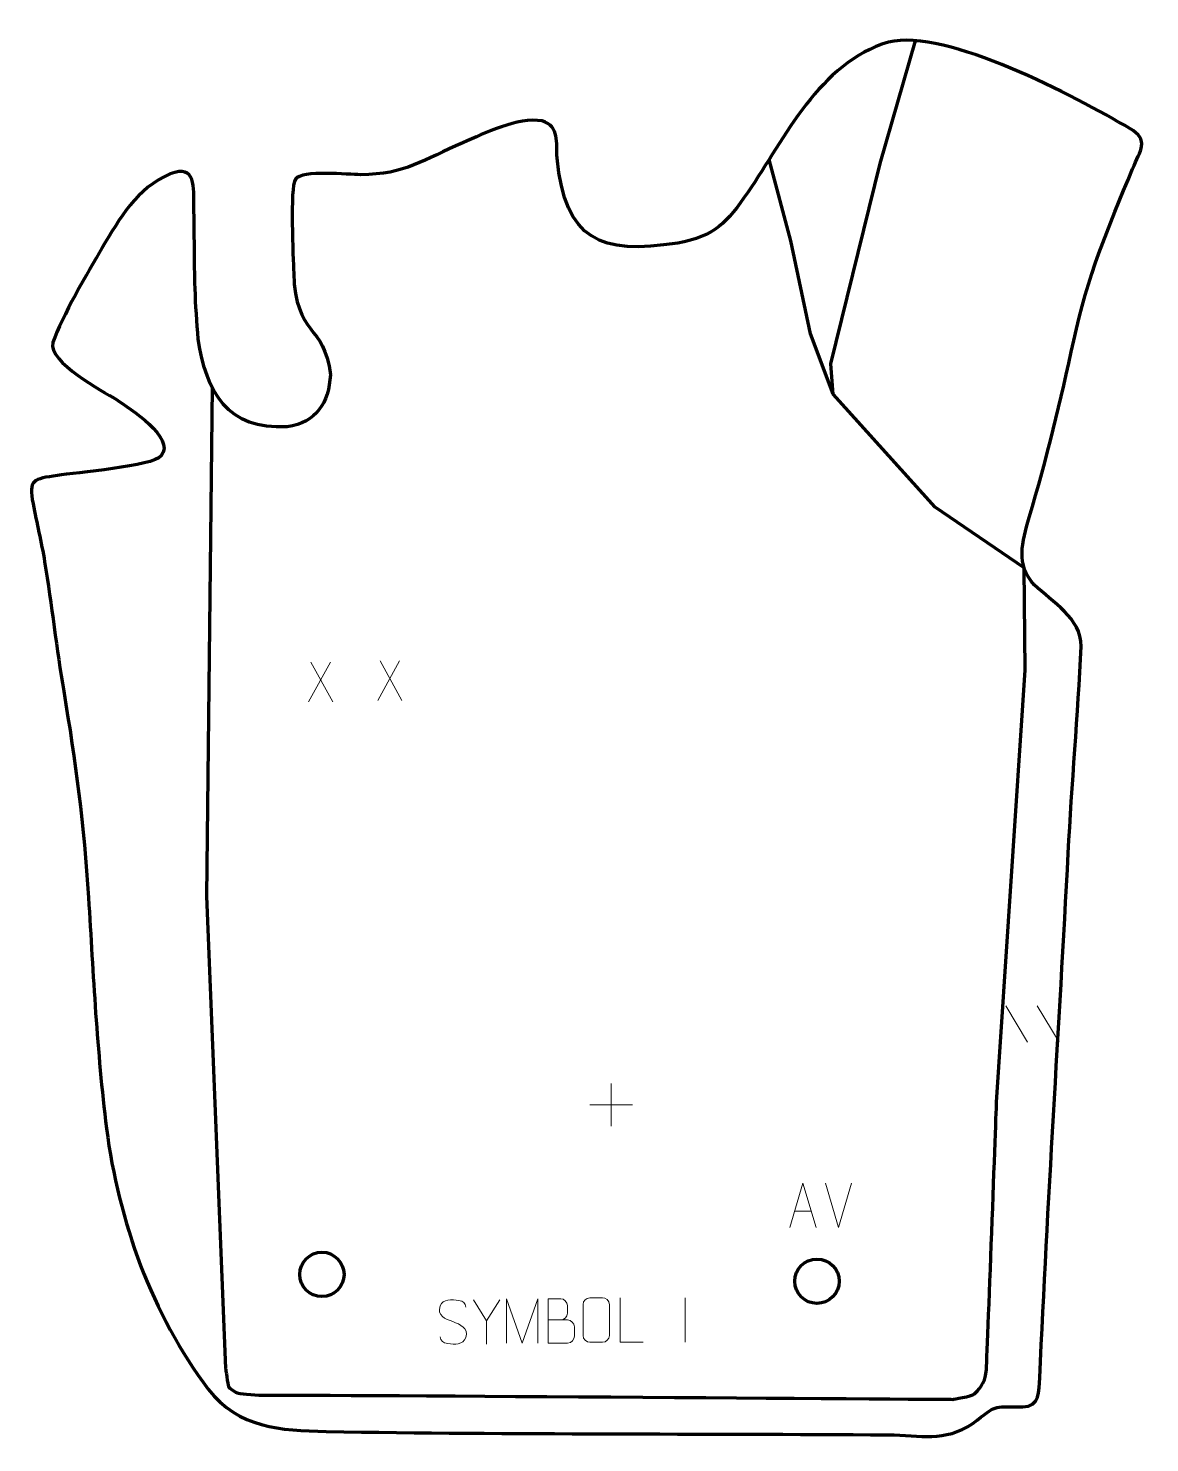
# Model space of a CAD drawing. Header units: millimetres. Extents: x -624 to 8, y 160 to 956.
import ezdxf

# ---------------------------------------------------------------- set-up
doc = ezdxf.new("R2010")
doc.units = ezdxf.units.MM
doc.header["$MEASUREMENT"] = 0
doc.layers.add('layer 1', color=7, linetype='Continuous', plot=False)
doc.layers.add('layer 2', color=7, linetype='Continuous')
doc.layers.add('layer 3', color=7, linetype='Continuous')

msp = doc.modelspace()

# ---------------------------------------------------------------- linework, layer by layer
at = {"layer": 'layer 1', "color": 250, "lineweight": 9}
for points in [[(-453.5207, 599.1368), (-453.5207, 599.1368), (-465.8279, 576.8382), (-465.8279, 576.8382)], [(-464.525, 599.1368), (-464.525, 599.1368), (-452.2178, 576.7865), (-452.2178, 576.7865)], [(-414.6267, 599.9304), (-414.6267, 599.9304), (-426.9339, 577.6318), (-426.9339, 577.6318)], [(-425.631, 599.9304), (-425.631, 599.9304), (-413.3238, 577.5801), (-413.3238, 577.5801)], [(-73.3775, 405.7942), (-73.3775, 405.7942), (-61.0132, 385.2499), (-61.0132, 385.2499)], [(-55.6476, 405.7942), (-55.6476, 405.7942), (-43.2833, 385.2499), (-43.2833, 385.2499)], [(-295.5583, 361.9757), (-295.5583, 361.9757), (-295.5583, 337.9978), (-295.5583, 337.9978)], [(-307.5472, 349.9867), (-307.5472, 349.9867), (-283.5693, 349.9867), (-283.5693, 349.9867)], [(-167.5681, 280.9284), (-167.5681, 280.9284), (-174.8899, 305.882), (-174.8899, 305.882)], [(-160.2462, 305.882), (-160.2462, 305.882), (-167.568, 280.9284), (-167.568, 280.9284)], [(-192.205, 290.1851), (-192.205, 290.1851), (-182.7093, 290.1851), (-182.7093, 290.1851)], [(-365.5894, 228.4499), (-365.5894, 228.4499), (-372.9103, 240.3486), (-372.9103, 240.3486)], [(-253.9016, 241.425), (-253.9016, 241.425), (-253.9016, 216.4509), (-253.9016, 216.4509)]]:
    msp.add_open_spline(points, degree=3, dxfattribs=at)
for points, knots in [([(-194.9276, 280.9357), (-194.9276, 280.9357), (-187.5566, 305.8892), (-187.5566, 305.8892), (-187.5566, 305.8892), (-187.5566, 305.8892), (-179.9867, 280.9357), (-179.9867, 280.9357)], [0, 0, 0, 0, 0.33333333, 0.33333333, 0.33333333, 0.33333333, 1, 1, 1, 1]), ([(-384.5832, 228.0457), (-388.8315, 229.5161), (-393.7396, 231.3119), (-391.7345, 236.8322), (-391.7345, 236.8322), (-390.231, 240.9721), (-385.0174, 240.5836), (-381.4138, 239.9825), (-381.4138, 239.9825), (-378.5532, 239.5053), (-377.6885, 238.2921), (-377.3779, 236.208)], [0, 0, 0, 0, 0.25, 0.25, 0.25, 0.25, 0.5, 0.5, 0.5, 0.5, 1, 1, 1, 1]), ([(-358.267, 240.3486), (-358.267, 240.3486), (-365.5894, 228.4499), (-365.5894, 228.4499), (-365.5894, 228.4499), (-365.5894, 228.4499), (-365.5887, 215.395), (-365.5887, 215.395)], [0, 0, 0, 0, 0.33333333, 0.33333333, 0.33333333, 0.33333333, 1, 1, 1, 1]), ([(-354.4319, 215.971), (-354.4319, 215.971), (-354.4319, 240.9289), (-354.4319, 240.9289), (-354.4319, 240.9289), (-354.4319, 240.9289), (-345.5068, 215.971), (-345.5068, 215.971), (-345.5068, 215.971), (-345.5068, 215.971), (-336.7469, 240.9284), (-336.7469, 240.9284), (-336.7469, 240.9284), (-336.7469, 240.9284), (-336.7469, 215.971), (-336.7469, 215.971)], [0, 0, 0, 0, 0.2, 0.2, 0.2, 0.2, 0.4, 0.4, 0.4, 0.4, 0.6, 0.6, 0.6, 0.6, 1, 1, 1, 1]), ([(-330.9716, 228.9379), (-327.333, 228.9383), (-323.7459, 228.9383), (-320.1065, 228.9379), (-320.1065, 228.9379), (-318.1311, 228.9206), (-316.2075, 227.1845), (-316.2075, 225.1349), (-316.2075, 225.1349), (-316.2079, 224.0063), (-316.2079, 220.9569), (-316.2075, 219.828), (-316.2075, 219.828), (-316.1899, 217.9701), (-317.732, 215.9562), (-320.0535, 215.9731), (-320.0535, 215.9731), (-323.6933, 215.9735), (-327.3327, 215.9735), (-330.9716, 215.9731), (-330.9716, 215.9731), (-330.9716, 224.2914), (-330.9716, 232.6092), (-330.9716, 240.9267), (-330.9716, 240.9267), (-328.5979, 240.9267), (-326.2238, 240.9267), (-323.8496, 240.9267), (-323.8496, 240.9267), (-322.1688, 240.9443), (-320.072, 239.0338), (-320.0543, 237.0714), (-320.0543, 237.0714), (-320.0547, 235.0053), (-320.0547, 234.8593), (-320.0543, 232.7928), (-320.0543, 232.7928), (-320.037, 230.7267), (-321.8915, 228.9206), (-323.9015, 228.9379)], [0, 0, 0, 0, 0.09090909, 0.09090909, 0.09090909, 0.09090909, 0.18181818, 0.18181818, 0.18181818, 0.18181818, 0.27272727, 0.27272727, 0.27272727, 0.27272727, 0.36363636, 0.36363636, 0.36363636, 0.36363636, 0.45454545, 0.45454545, 0.45454545, 0.45454545, 0.54545455, 0.54545455, 0.54545455, 0.54545455, 0.63636364, 0.63636364, 0.63636364, 0.63636364, 0.72727273, 0.72727273, 0.72727273, 0.72727273, 0.81818182, 0.81818182, 0.81818182, 0.81818182, 1, 1, 1, 1]), ([(-307.4211, 241.4144), (-305.0954, 241.4144), (-302.7693, 241.4144), (-300.4432, 241.4144), (-300.4432, 241.4144), (-298.4966, 241.45), (-296.5052, 239.9584), (-296.4785, 237.5208), (-296.4785, 237.5208), (-296.4789, 231.7739), (-296.4789, 226.0266), (-296.4785, 220.2789), (-296.4785, 220.2789), (-296.6183, 217.9555), (-298.2955, 216.4759), (-300.4432, 216.4651), (-300.4432, 216.4651), (-302.7751, 216.4655), (-305.107, 216.4655), (-307.4385, 216.4651), (-307.4385, 216.4651), (-309.3635, 216.3597), (-311.3356, 218.2442), (-311.3244, 220.2615), (-311.3244, 220.2615), (-311.3241, 226.0316), (-311.3241, 231.8013), (-311.3244, 237.5706), (-311.3244, 237.5706), (-311.3202, 239.7087), (-309.5735, 241.4279), (-307.4211, 241.4144)], [0, 0, 0, 0, 0.11111111, 0.11111111, 0.11111111, 0.11111111, 0.22222222, 0.22222222, 0.22222222, 0.22222222, 0.33333333, 0.33333333, 0.33333333, 0.33333333, 0.44444444, 0.44444444, 0.44444444, 0.44444444, 0.55555556, 0.55555556, 0.55555556, 0.55555556, 0.66666667, 0.66666667, 0.66666667, 0.66666667, 0.77777778, 0.77777778, 0.77777778, 0.77777778, 1, 1, 1, 1]), ([(-277.427, 216.4611), (-277.427, 216.4611), (-290.3761, 216.4611), (-290.3761, 216.4611), (-290.3761, 216.4611), (-290.3761, 216.4611), (-290.3761, 241.4147), (-290.3761, 241.4147)], [0, 0, 0, 0, 0.33333333, 0.33333333, 0.33333333, 0.33333333, 1, 1, 1, 1]), ([(-384.5832, 228.0456), (-380.5646, 226.3989), (-375.5351, 224.5106), (-377.3691, 219.1503), (-377.3691, 219.1503), (-378.8289, 214.8839), (-383.7397, 215.1406), (-387.4658, 215.6953), (-387.4658, 215.6953), (-390.2158, 216.1051), (-391.4367, 217.3186), (-391.8147, 219.4308)], [0, 0, 0, 0, 0.25, 0.25, 0.25, 0.25, 0.5, 0.5, 0.5, 0.5, 1, 1, 1, 1])]:
    msp.add_open_spline(points, degree=3, knots=knots, dxfattribs=at)
at = {"layer": 'layer 2', "color": 142, "lineweight": 200}
for centre in [(-458.3676, 254.5899), (-179.6291, 250.7536)]:
    msp.add_ellipse(centre, major_axis=(0, 12.5), ratio=1, dxfattribs=at)
at = {"layer": 'layer 2', "color": 142, "lineweight": 158}
for points, knots in [([(-520.2212, 753.9886), (-520.2212, 753.9886), (-523.258, 467.5142), (-523.258, 467.5142), (-523.258, 467.5142), (-523.258, 467.5142), (-512.5424, 201.6075), (-512.5424, 201.6075), (-512.5424, 201.6075), (-512.5424, 201.6075), (-511.3517, 192.347), (-510.9549, 191.5533), (-510.9549, 191.5533), (-510.5581, 190.7596), (-507.1185, 187.9815), (-505.3987, 187.7169), (-505.3987, 187.7169), (-503.6789, 187.4523), (-493.4924, 186.2616), (-490.582, 186.6585), (-490.582, 186.6585), (-487.6716, 187.0554), (-103.0992, 184.2772), (-103.0992, 184.2772), (-103.0992, 184.2772), (-103.0992, 184.2772), (-92.5159, 185.8647), (-90.9284, 187.4522), (-90.9284, 187.4522), (-89.3409, 189.0397), (-84.843, 193.0084), (-84.3138, 199.8876), (-84.3138, 199.8876), (-83.7846, 206.7668), (-78.493, 351.4941), (-78.493, 351.4941), (-78.493, 351.4941), (-78.493, 351.4941), (-62.3534, 594.6464), (-62.3534, 594.6464), (-62.3534, 594.6464), (-62.3534, 594.6464), (-63.0296, 652.3208), (-63.0296, 652.3208), (-63.0296, 652.3208), (-63.0296, 652.3208), (-113.0202, 686.457), (-113.0202, 686.457), (-113.0202, 686.457), (-113.0202, 686.457), (-170.5671, 749.9569), (-170.5671, 749.9569), (-170.5671, 749.9569), (-170.5671, 749.9569), (-171.89, 767.1548), (-171.89, 767.1548), (-171.89, 767.1548), (-171.89, 767.1548), (-144.1088, 879.8673), (-144.1088, 879.8673), (-144.1088, 879.8673), (-144.1088, 879.8673), (-124.2385, 948.9878), (-124.2385, 948.9878)], [0, 0, 0, 0, 0.05882353, 0.05882353, 0.05882353, 0.05882353, 0.11764706, 0.11764706, 0.11764706, 0.11764706, 0.17647059, 0.17647059, 0.17647059, 0.17647059, 0.23529412, 0.23529412, 0.23529412, 0.23529412, 0.29411765, 0.29411765, 0.29411765, 0.29411765, 0.35294118, 0.35294118, 0.35294118, 0.35294118, 0.41176471, 0.41176471, 0.41176471, 0.41176471, 0.47058824, 0.47058824, 0.47058824, 0.47058824, 0.52941176, 0.52941176, 0.52941176, 0.52941176, 0.58823529, 0.58823529, 0.58823529, 0.58823529, 0.64705882, 0.64705882, 0.64705882, 0.64705882, 0.70588235, 0.70588235, 0.70588235, 0.70588235, 0.76470588, 0.76470588, 0.76470588, 0.76470588, 0.82352941, 0.82352941, 0.82352941, 0.82352941, 0.88235294, 0.88235294, 0.88235294, 0.88235294, 1, 1, 1, 1]), ([(-170.5671, 749.9569), (-170.5671, 749.9569), (-183.2673, 784.088), (-183.2673, 784.088), (-183.2673, 784.088), (-183.2673, 784.088), (-194.3135, 836.4094), (-194.3135, 836.4094), (-194.3135, 836.4094), (-194.3135, 836.4094), (-206.6135, 882.0823), (-206.6135, 882.0823)], [0, 0, 0, 0, 0.25, 0.25, 0.25, 0.25, 0.5, 0.5, 0.5, 0.5, 1, 1, 1, 1])]:
    msp.add_open_spline(points, degree=3, knots=knots, dxfattribs=at)
at = {"layer": 'layer 3', "color": 242, "lineweight": 158}
msp.add_open_spline([(-527.9248, 781.0037), (-523.6318, 751.2274), (-511.4269, 729.6951), (-477.8483, 731.6921), (-477.8483, 731.6921), (-461.568, 734.1922), (-454.308, 745.0997), (-453.5979, 760.9997), (-453.5979, 760.9997), (-456.8283, 789.797), (-473.206, 782.2319), (-474.2391, 818.2958), (-474.2391, 818.2958), (-474.4808, 826.8423), (-476.5106, 866.1345), (-473.2699, 870.9821), (-473.2699, 870.9821), (-469.68, 876.3522), (-443.2519, 873.5673), (-436.5687, 873.5478), (-436.5687, 873.5478), (-411.2133, 873.6611), (-401.0402, 882.0973), (-378.9166, 891.5524), (-378.9166, 891.5524), (-366.4697, 897.0958), (-348.2676, 905.999), (-334.3744, 903.8695), (-334.3744, 903.8695), (-324.297, 900.5702), (-326.5566, 891.7172), (-325.97, 882.7968), (-325.97, 882.7968), (-321.3241, 836.6825), (-301.7431, 828.3141), (-258.0382, 835.1012), (-258.0382, 835.1012), (-237.3354, 838.7728), (-230.2439, 846.7404), (-218.6265, 863.4888), (-218.6265, 863.4888), (-197.4135, 894.5137), (-178.397, 936.4236), (-139.4227, 948.1816), (-139.4227, 948.1816), (-106.4666, 955.9692), (-34.2114, 917.6636), (-3.551, 899.5992), (-3.551, 899.5992), (7.7161, 892.9611), (2.5117, 887.3964), (-1.9047, 876.9202), (-1.9047, 876.9202), (-15.8236, 843.5435), (-27.4658, 815.9442), (-35.0658, 780.2158), (-35.0658, 780.2158), (-42.4168, 745.9333), (-50.1156, 714.1458), (-60.2392, 680.5326), (-60.2392, 680.5326), (-64.0164, 666.8369), (-67.8713, 653.9582), (-57.2681, 642.722), (-57.2681, 642.722), (-47.0255, 632.9082), (-30.8439, 624.1185), (-30.9493, 608.0484), (-30.9493, 608.0484), (-32.6227, 569.3466), (-36.1727, 530.5765), (-38.167, 491.7592), (-38.167, 491.7592), (-43.3088, 393.3123), (-49.8157, 294.9152), (-54.1659, 196.4317), (-54.1659, 196.4317), (-54.548, 188.906), (-54.1102, 180.2892), (-63.6756, 180.0108), (-63.6756, 180.0108), (-82.4008, 179.9184), (-77.3654, 181.4637), (-91.8971, 170.7411), (-91.8971, 170.7411), (-108.0937, 159.87), (-121.1513, 164.1541), (-139.5438, 164.2884), (-139.5438, 164.2884), (-244.9067, 165.037), (-350.5693, 164.4528), (-455.8792, 166.1589), (-455.8792, 166.1589), (-481.9264, 166.8461), (-504.9666, 168.0076), (-522.3133, 190.0276), (-522.3133, 190.0276), (-554.1891, 232.0176), (-572.8673, 284.7167), (-579.6259, 336.7154), (-579.6259, 336.7154), (-585.0562, 380.5962), (-587.0816, 422.831), (-589.7494, 466.8137), (-589.7494, 466.8137), (-592.2894, 507.0046), (-597.0253, 543.2118), (-603.731, 582.8442), (-603.731, 582.8442), (-607.7253, 606.452), (-610.4871, 631.4231), (-614.4514, 655.7304), (-614.4514, 655.7304), (-616.2546, 666.7874), (-618.9628, 677.5761), (-620.9952, 688.2673), (-620.9952, 688.2673), (-623.662, 702.2956), (-620.9212, 702.1527), (-607.1356, 704.3103), (-607.1356, 704.3103), (-597.572, 705.8071), (-553.2853, 709.4789), (-548.8115, 715.2421), (-548.8115, 715.2421), (-540.5366, 725.9016), (-566.7586, 741.8663), (-574.0067, 747.0458), (-574.0067, 747.0458), (-582.1719, 751.9164), (-612.4321, 768.0553), (-609.8315, 779.056), (-609.8315, 779.056), (-604.6773, 793.7443), (-590.3072, 818.5465), (-582.169, 832.1979), (-582.169, 832.1979), (-572.2508, 848.8829), (-562.6308, 866.1771), (-543.7067, 873.963), (-543.7067, 873.963), (-529.1305, 879.9599), (-530.6106, 865.8486), (-530.4192, 855.7139), (-530.4192, 855.7139), (-530.1289, 840.347), (-530.1894, 824.9246), (-529.7341, 809.5722), (-529.7341, 809.5722), (-529.3886, 799.9944), (-528.833, 790.5466), (-527.9248, 781.0037)], degree=3, knots=[0, 0, 0, 0, 0.02564103, 0.02564103, 0.02564103, 0.02564103, 0.05128205, 0.05128205, 0.05128205, 0.05128205, 0.07692308, 0.07692308, 0.07692308, 0.07692308, 0.1025641, 0.1025641, 0.1025641, 0.1025641, 0.12820513, 0.12820513, 0.12820513, 0.12820513, 0.15384615, 0.15384615, 0.15384615, 0.15384615, 0.17948718, 0.17948718, 0.17948718, 0.17948718, 0.20512821, 0.20512821, 0.20512821, 0.20512821, 0.23076923, 0.23076923, 0.23076923, 0.23076923, 0.25641026, 0.25641026, 0.25641026, 0.25641026, 0.28205128, 0.28205128, 0.28205128, 0.28205128, 0.30769231, 0.30769231, 0.30769231, 0.30769231, 0.33333333, 0.33333333, 0.33333333, 0.33333333, 0.35897436, 0.35897436, 0.35897436, 0.35897436, 0.38461538, 0.38461538, 0.38461538, 0.38461538, 0.41025641, 0.41025641, 0.41025641, 0.41025641, 0.43589744, 0.43589744, 0.43589744, 0.43589744, 0.46153846, 0.46153846, 0.46153846, 0.46153846, 0.48717949, 0.48717949, 0.48717949, 0.48717949, 0.51282051, 0.51282051, 0.51282051, 0.51282051, 0.53846154, 0.53846154, 0.53846154, 0.53846154, 0.56410256, 0.56410256, 0.56410256, 0.56410256, 0.58974359, 0.58974359, 0.58974359, 0.58974359, 0.61538462, 0.61538462, 0.61538462, 0.61538462, 0.64102564, 0.64102564, 0.64102564, 0.64102564, 0.66666667, 0.66666667, 0.66666667, 0.66666667, 0.69230769, 0.69230769, 0.69230769, 0.69230769, 0.71794872, 0.71794872, 0.71794872, 0.71794872, 0.74358974, 0.74358974, 0.74358974, 0.74358974, 0.76923077, 0.76923077, 0.76923077, 0.76923077, 0.79487179, 0.79487179, 0.79487179, 0.79487179, 0.82051282, 0.82051282, 0.82051282, 0.82051282, 0.84615385, 0.84615385, 0.84615385, 0.84615385, 0.87179487, 0.87179487, 0.87179487, 0.87179487, 0.8974359, 0.8974359, 0.8974359, 0.8974359, 0.92307692, 0.92307692, 0.92307692, 0.92307692, 0.94871795, 0.94871795, 0.94871795, 0.94871795, 1, 1, 1, 1], dxfattribs=at)

doc.saveas('drawing.dxf')
